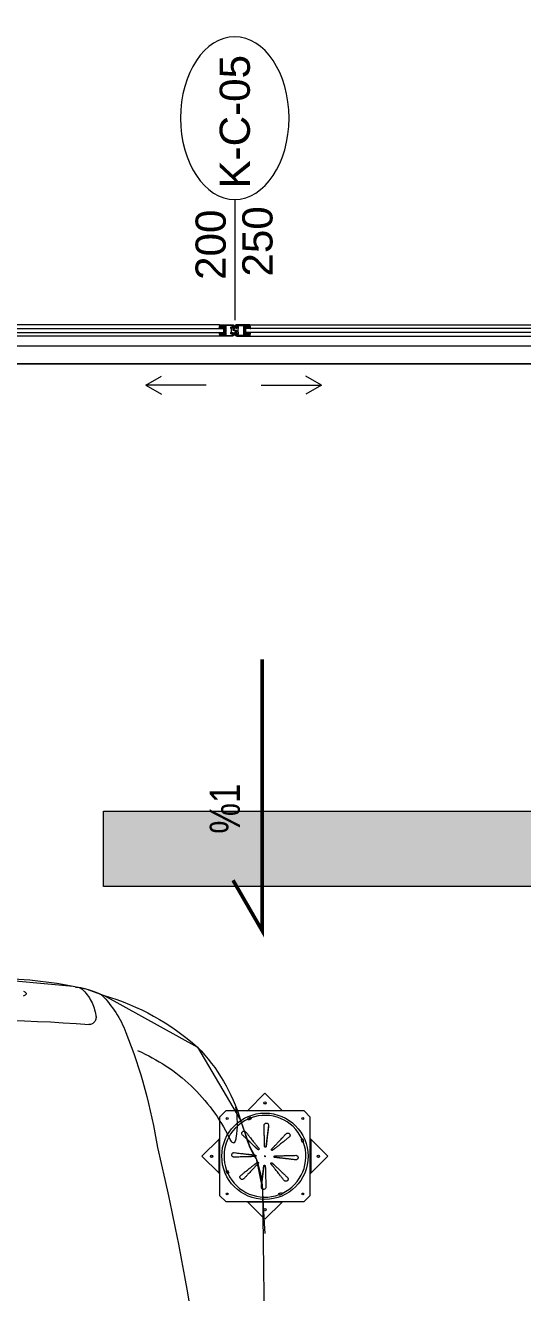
# Model space of a CAD drawing. Extents: x -1299 to 23780, y -3010 to 8106.
# Drawn here: x 20738.2 to 20902.8, y 2057.3 to 2477.2 of the extents above; entities that cross this region are included whole.
import ezdxf
from ezdxf.enums import TextEntityAlignment as Align
from ezdxf.xclip import XClip

# ---------------------------------------------------------------- set-up
doc = ezdxf.new("R2010")
doc.units = 0
doc.header["$LTSCALE"] = 25
doc.header["$MEASUREMENT"] = 0
doc.header["$XCLIPFRAME"] = 0
doc.layers.get('0').update_dxf_attribs({"color": 9, "lineweight": 9})
for name, color, linetype, lineweight in [('04', 9, 'Continuous', 9), ('06D', 9, 'Continuous', 9), ('10', 9, 'Continuous', 9), ('15', 9, 'Continuous', 9), ('21', 9, 'Continuous', 9), ('22', 8, 'Continuous', 9), ('35', 9, 'Continuous', 9), ('40B', 9, 'Continuous', 9), ('GEB-BEZUG', 9, 'Continuous', 25), ('KHZEP1$0$ESTUDIO', 9, 'Continuous', 9)]:
    doc.layers.add(name, color=color, linetype=linetype, lineweight=lineweight)
doc.styles.add('Arial', font='arial.ttf', dxfattribs={"height": 2.5})
doc.styles.add('MuuM_TEXT-STANDART', font='ARIALN.TTF')

# ---------------------------------------------------------------- blocks, each defined once
blk = doc.blocks.new('p-floor mark_01')
h = blk.add_hatch(color=0)
h.dxf.hatch_style = 1
h.paths.add_polyline_path([(400, 587.5), (200, 587.5), (200, 612.5), (400, 612.5)])
at = {"color": 0}
blk.add_lwpolyline([(400, 587.5), (200, 587.5), (200, 612.5), (400, 612.5), (400, 587.5)], close=True, dxfattribs=at)
blk = doc.blocks.new('Group-321-1')
at = {"lineweight": 0}
blk.add_lwpolyline([(384782.0711, 69367.4613), (384782.3403, 69367.353), (384782.3817, 69367.3414), (384782.4453, 69367.3332), (384782.7991, 69367.344), (384783.0363, 69367.4941), (384783.1021, 69367.5581), (384783.1403, 69367.5843), (384783.2058, 69367.6663), (384783.5053, 69368.2326)], dxfattribs=at)
for centre, radius, start, end in [((384777.1322, 69372.6032), 7.5187, 319.30457, 325.96916), ((384778.0913, 69370.7376), 5.9654, 328.91966, 335.17019), ((384781.3493, 69368.793), 1.8423, 311.3278, 323.6363), ((384782.901, 69367.8424), 0.3521, 312.8289, 329.9815), ((384784.0734, 69371.3937), 4.2739, 243.022, 247.6072), ((384782.6682, 69368.0497), 0.6058, 266.1764, 306.5902), ((384783.0862, 69367.4874), 0.0949, 118.2722, 126.8391), ((384795.1854, 69355.0563), 17.3868, 134.02483, 134.32996), ((384783.0473, 69367.5626), 0.0102, 71.2598, 124.0185), ((384783.0109, 69367.569), 0.0411, 338.6796, 359.2249), ((384783.048, 69367.5692), 0.00398, 351.8705, 50.8649), ((384783.2896, 69367.3257), 0.2986, 119.996, 129.0494), ((384782.7811, 69367.6377), 0.2809, 321.7491, 342.6581), ((384782.5995, 69367.9217), 0.6112, 289.0571, 315.6122), ((384782.7254, 69368.6988), 1.3999, 242.1358, 254.0316), ((384782.2044, 69367.4602), 0.0174, 259.2223, 293.1836), ((384782.1921, 69367.441), 0.0228, 20.9818, 45.9129), ((384782.2096, 69367.4478), 0.00393, 294.4205, 19.5081), ((384782.4333, 69367.421), 0.0243, 315.6609, 61.8912), ((384782.3323, 69367.4878), 0.1449, 285.4734, 325.2346), ((384782.3147, 69367.695), 0.3803, 288.9864, 311.3457), ((384782.3942, 69367.4364), 0.0958, 241.6486, 262.7889), ((384782.3644, 69367.3745), 0.0272, 253.3718, 283.4544), ((384782.4317, 69367.5545), 0.2189, 256.7829, 272.2195), ((384782.5977, 69368.1411), 0.8221, 259.3169, 284.18)]:
    blk.add_arc(centre, radius, start, end, dxfattribs=at)
blk = doc.blocks.new('p-audi_arac')
at = {"layer": '04', "xscale": 99.99999999999999, "yscale": 99.99999999999999, "zscale": 99.99999999999999, "rotation": 117.1763778173343}
blk.add_blockref('Group-321-1', (23745751.03, -31061967.79), dxfattribs=at)
blk = doc.blocks.new('p-audi_floor marks')
at = {"layer": '04'}
ref = blk.add_blockref('p-audi_arac', (1761.32, 392.79), dxfattribs=dict(at, xscale=-1, rotation=270))
XClip(ref).set_block_clipping_path([(442.9100702573, 108.1334019491), (425.8714363277, 108.1334019491), (407.224189628, 97.4785099758), (396.2257734519, 99.0232765292), (399.1457710822, 107.4703166514), (75.4453729086, 107.4703166514), (75.4453729086, 292.3853972147), (398.3798216949, 292.3853972147), (398.3798216949, 303.6964038125), (416.5061172131, 303.6964038125), (416.5061172131, 292.0856582628), (620.4144020041, 292.0856582628), (620.4144020041, 90.4969449982)])
at = {"layer": '06D', "color": 253}
blk.add_blockref('p-floor mark_01', (1800, 426.81), dxfattribs=at)
blk = doc.blocks.new('Einfügepunkt')
at = {"layer": 'GEB-BEZUG'}
for p, q in [((-0.7, -0.7), (0.7, 0.7)), ((-0.7, 0.7), (0.7, -0.7))]:
    blk.add_line(p, q, dxfattribs=at)
blk = doc.blocks.new('p-suzgec')
at = {"ltscale": 25}
for p, q in [((-5.91, 15.2), (-0.25, 20.86)), ((-0.25, 20.86), (5.41, 15.2)), ((-13.25, 15), (-15.25, 13)), ((-15.25, 13), (-15.25, -13)), ((12.75, 15), (-13.25, 15)), ((-6.11, 15), (-5.91, 15.2)), ((-5.91, 15.2), (5.41, 15.2)), ((-5.05, 12.9), (-4.97, 12.7)), ((-4.97, 12.7), (-4.84, 12.38)), ((5.41, 15.2), (5.61, 15)), ((14.75, 13), (12.75, 15)), ((14.75, -13), (14.75, 13)), ((-5.89, 12.32), (-5.97, 12.51)), ((-5.76, 12), (-5.89, 12.32)), ((0.95, 10.24), (0.01, 3.14)), ((-21.11, 0), (-15.45, 5.66)), ((-15.45, 5.66), (-15.25, 5.86)), ((-15.45, -5.66), (-15.45, 5.66)), ((12.07, 5.64), (12.26, 5.72)), ((12.65, 4.8), (12.45, 4.72)), ((14.75, 5.86), (14.95, 5.66)), ((14.95, 5.66), (14.95, -5.66)), ((14.95, 5.66), (20.61, 0)), ((-15.45, -5.66), (-21.11, 0)), ((-10.49, 1.2), (-3.39, 0.26)), ((-3.27, 0.25), (-3.39, 0.26)), ((-0.25, 0), (-0.5, 0)), ((-0.25, 0), (-0.25, 0.25)), ((-0.25, 0), (0, 0)), ((-0.25, 0), (-0.25, -0.25)), ((0, 3.02), (0.01, 3.14)), ((20.61, 0), (14.95, -5.66)), ((-1.45, -10.24), (-0.51, -3.14)), ((-0.5, -3.02), (-0.51, -3.14)), ((2.77, -0.25), (2.89, -0.26)), ((9.99, -1.2), (2.89, -0.26)), ((-15.25, -5.86), (-15.45, -5.66)), ((-13.15, -4.8), (-12.95, -4.72)), ((-12.95, -4.72), (-12.63, -4.59)), ((-12.57, -5.64), (-12.76, -5.72)), ((-12.25, -5.51), (-12.57, -5.64)), ((14.95, -5.66), (14.75, -5.86)), ((4.47, -12.7), (4.34, -12.38)), ((5.26, -12), (5.39, -12.32)), ((5.39, -12.32), (5.47, -12.51)), ((-15.25, -13), (-13.25, -15)), ((-13.25, -15), (12.75, -15)), ((-5.91, -15.2), (-6.11, -15)), ((5.41, -15.2), (-5.91, -15.2)), ((-0.25, -20.86), (-5.91, -15.2)), ((5.41, -15.2), (-0.25, -20.86)), ((4.55, -12.9), (4.47, -12.7)), ((5.61, -15), (5.41, -15.2)), ((12.75, -15), (14.75, -13))]:
    blk.add_line(p, q, dxfattribs=at)
for centre, radius in [((-0.25, 17.68), 0.4), ((-0.25, 17.68), 0.358), ((-0.25, 0), 14.3), ((-12.75, 12.5), 0.3), ((12.25, 12.5), 0.3), ((-17.93, 0), 0.4), ((-17.93, 0), 0.358), ((17.43, 0), 0.4), ((17.43, 0), 0.358), ((-12.75, -12.5), 0.3), ((12.25, -12.5), 0.3), ((-0.25, -17.68), 0.4), ((-0.25, -17.68), 0.358)]:
    blk.add_circle(centre, radius, dxfattribs=at)
for radius, start, end in [(13.76, 110.4176, 114.5824), (13.7, 110.4084, 114.5916), (13.55, 24.6147, 110.3853), (13.55, 114.6147, 200.3853), (13.25, 110.3378, 114.6622), (13.2, 110.3292, 114.6708), (13.55, 294.6147, 20.3853), (13.2, 20.3292, 24.6708), (13.25, 20.3378, 24.6622), (13.7, 20.4084, 24.5916), (13.76, 20.4176, 24.5824), (13.76, 200.4176, 204.5824), (13.7, 200.4084, 204.5916), (13.25, 200.3378, 204.6622), (13.2, 200.3292, 204.6708), (13.55, 204.6147, 290.3853), (13.2, 290.3292, 294.6708), (13.25, 290.3378, 294.6622), (13.7, 290.4084, 294.5916), (13.76, 290.4176, 294.5824)]:
    blk.add_arc((-0.25, 0), radius, start, end, dxfattribs=at)
for points, knots in [([(-0.55, 10.22), (-0.56, 10.32), (-0.54, 10.42), (-0.46, 10.62), (-0.4, 10.7), (-0.26, 10.84), (-0.17, 10.9), (0.02, 10.98), (0.13, 10.99), (0.33, 10.99), (0.43, 10.96), (0.62, 10.87), (0.7, 10.8), (0.83, 10.65), (0.88, 10.56), (0.95, 10.36), (0.95, 10.25), (0.94, 10.15)], [2.169268, 2.169268, 2.169268, 2.169268, 2.468107, 2.468107, 2.768207, 2.768207, 3.065525, 3.065525, 3.362844, 3.362844, 3.660162, 3.660162, 3.95748, 3.95748, 4.257581, 4.257581, 4.55635, 4.55635, 4.55635, 4.55635]), ([(-7.69, 7.01), (-7.76, 7.08), (-7.82, 7.17), (-7.91, 7.36), (-7.93, 7.46), (-7.92, 7.66), (-7.9, 7.77), (-7.82, 7.96), (-7.75, 8.04), (-7.61, 8.18), (-7.52, 8.23), (-7.32, 8.3), (-7.21, 8.31), (-7.02, 8.3), (-6.91, 8.27), (-6.73, 8.17), (-6.65, 8.1), (-6.59, 8.02)], [2.169268, 2.169268, 2.169268, 2.169268, 2.468107, 2.468107, 2.768207, 2.768207, 3.065525, 3.065525, 3.362844, 3.362844, 3.660162, 3.660162, 3.95748, 3.95748, 4.257581, 4.257581, 4.55635, 4.55635, 4.55635, 4.55635]), ([(6.76, 7.44), (6.83, 7.51), (6.92, 7.57), (7.11, 7.66), (7.21, 7.68), (7.41, 7.67), (7.52, 7.65), (7.71, 7.57), (7.79, 7.5), (7.93, 7.36), (7.98, 7.27), (8.05, 7.07), (8.06, 6.96), (8.05, 6.77), (8.02, 6.66), (7.92, 6.48), (7.85, 6.4), (7.77, 6.34)], [2.169268, 2.169268, 2.169268, 2.169268, 2.468107, 2.468107, 2.768207, 2.768207, 3.065525, 3.065525, 3.362844, 3.362844, 3.660162, 3.660162, 3.95748, 3.95748, 4.257581, 4.257581, 4.55635, 4.55635, 4.55635, 4.55635]), ([(-10.47, -0.3), (-10.57, -0.31), (-10.67, -0.29), (-10.87, -0.21), (-10.95, -0.15), (-11.09, -0.01), (-11.15, 0.08), (-11.23, 0.27), (-11.24, 0.38), (-11.24, 0.58), (-11.21, 0.68), (-11.12, 0.87), (-11.05, 0.95), (-10.9, 1.08), (-10.81, 1.13), (-10.61, 1.2), (-10.5, 1.2), (-10.4, 1.19)], [2.169268, 2.169268, 2.169268, 2.169268, 2.468107, 2.468107, 2.768207, 2.768207, 3.065525, 3.065525, 3.362844, 3.362844, 3.660162, 3.660162, 3.95748, 3.95748, 4.257581, 4.257581, 4.55635, 4.55635, 4.55635, 4.55635]), ([(-3.47, 0.39), (-3.47, 0.39), (-3.47, 0.39), (-3.47, 0.39), (-3.44, 0.39), (-3.41, 0.38), (-3.35, 0.35), (-3.33, 0.33), (-3.29, 0.28), (-3.27, 0.25), (-3.25, 0.19), (-3.25, 0.16), (-3.25, 0.1), (-3.26, 0.07), (-3.28, 0.01), (-3.3, -0.01), (-3.34, -0.06), (-3.37, -0.08), (-3.43, -0.1), (-3.46, -0.11), (-3.49, -0.11), (-3.5, -0.11), (-3.51, -0.11)], [-0.0013985, -0.0013985, -0.0013985, -0.0013985, 0, 0, 0, 0.0909291, 0.0909291, 0.1818582, 0.1818582, 0.2711248, 0.2711248, 0.3603915, 0.3603915, 0.4496581, 0.4496581, 0.5389247, 0.5389247, 0.6298538, 0.6298538, 0.7207829, 0.7207829, 0.7401198, 0.7401198, 0.7401198, 0.7401198]), ([(-2.25, 2.55), (-2.25, 2.55), (-2.25, 2.55), (-2.25, 2.55), (-2.23, 2.53), (-2.22, 2.5), (-2.2, 2.44), (-2.19, 2.4), (-2.2, 2.35), (-2.21, 2.31), (-2.24, 2.26), (-2.25, 2.23), (-2.3, 2.19), (-2.33, 2.17), (-2.38, 2.15), (-2.42, 2.15), (-2.48, 2.15), (-2.51, 2.15), (-2.57, 2.18), (-2.59, 2.19), (-2.62, 2.22), (-2.63, 2.22), (-2.63, 2.23)], [-0.0013985, -0.0013985, -0.0013985, -0.0013985, 0, 0, 0, 0.0909291, 0.0909291, 0.1818582, 0.1818582, 0.2711248, 0.2711248, 0.3603915, 0.3603915, 0.4496581, 0.4496581, 0.5389247, 0.5389247, 0.6298538, 0.6298538, 0.7207829, 0.7207829, 0.7401198, 0.7401198, 0.7401198, 0.7401198]), ([(0.14, 3.22), (0.14, 3.22), (0.14, 3.22), (0.14, 3.22), (0.14, 3.19), (0.13, 3.16), (0.1, 3.1), (0.08, 3.08), (0.03, 3.04), (0, 3.02), (-0.06, 3), (-0.09, 3), (-0.15, 3), (-0.18, 3.01), (-0.24, 3.03), (-0.26, 3.05), (-0.31, 3.09), (-0.33, 3.12), (-0.35, 3.18), (-0.36, 3.21), (-0.36, 3.24), (-0.36, 3.25), (-0.36, 3.26)], [-0.0013985, -0.0013985, -0.0013985, -0.0013985, 0, 0, 0, 0.0909291, 0.0909291, 0.1818582, 0.1818582, 0.2711248, 0.2711248, 0.3603915, 0.3603915, 0.4496581, 0.4496581, 0.5389247, 0.5389247, 0.6298538, 0.6298538, 0.7207829, 0.7207829, 0.7401198, 0.7401198, 0.7401198, 0.7401198]), ([(2.3, 2), (2.3, 2), (2.3, 2), (2.3, 2), (2.28, 1.98), (2.25, 1.97), (2.19, 1.95), (2.15, 1.94), (2.1, 1.95), (2.06, 1.96), (2.01, 1.99), (1.98, 2), (1.94, 2.05), (1.92, 2.08), (1.9, 2.13), (1.9, 2.17), (1.9, 2.23), (1.9, 2.26), (1.93, 2.32), (1.94, 2.34), (1.97, 2.37), (1.97, 2.38), (1.98, 2.38)], [-0.0013985, -0.0013985, -0.0013985, -0.0013985, 0, 0, 0, 0.0909291, 0.0909291, 0.1818582, 0.1818582, 0.2711248, 0.2711248, 0.3603915, 0.3603915, 0.4496581, 0.4496581, 0.5389247, 0.5389247, 0.6298538, 0.6298538, 0.7207829, 0.7207829, 0.7401198, 0.7401198, 0.7401198, 0.7401198]), ([(2.97, -0.39), (2.97, -0.39), (2.97, -0.39), (2.97, -0.39), (2.94, -0.39), (2.91, -0.38), (2.85, -0.35), (2.83, -0.33), (2.79, -0.28), (2.77, -0.25), (2.75, -0.19), (2.75, -0.16), (2.75, -0.1), (2.76, -0.07), (2.78, -0.01), (2.8, 0.01), (2.84, 0.06), (2.87, 0.08), (2.93, 0.1), (2.96, 0.11), (2.99, 0.11), (3, 0.11), (3.01, 0.11)], [-0.0013985, -0.0013985, -0.0013985, -0.0013985, 0, 0, 0, 0.0909291, 0.0909291, 0.1818582, 0.1818582, 0.2711248, 0.2711248, 0.3603915, 0.3603915, 0.4496581, 0.4496581, 0.5389247, 0.5389247, 0.6298538, 0.6298538, 0.7207829, 0.7207829, 0.7401198, 0.7401198, 0.7401198, 0.7401198]), ([(9.97, 0.3), (10.07, 0.31), (10.17, 0.29), (10.37, 0.21), (10.45, 0.15), (10.59, 0.01), (10.65, -0.08), (10.73, -0.27), (10.74, -0.38), (10.74, -0.58), (10.71, -0.68), (10.62, -0.87), (10.55, -0.95), (10.4, -1.08), (10.31, -1.13), (10.11, -1.2), (10, -1.2), (9.9, -1.19)], [2.169268, 2.169268, 2.169268, 2.169268, 2.468107, 2.468107, 2.768207, 2.768207, 3.065525, 3.065525, 3.362844, 3.362844, 3.660162, 3.660162, 3.95748, 3.95748, 4.257581, 4.257581, 4.55635, 4.55635, 4.55635, 4.55635]), ([(-2.8, -2), (-2.8, -2), (-2.8, -2), (-2.8, -2), (-2.78, -1.98), (-2.75, -1.97), (-2.69, -1.95), (-2.65, -1.94), (-2.6, -1.95), (-2.56, -1.96), (-2.51, -1.99), (-2.48, -2), (-2.44, -2.05), (-2.42, -2.08), (-2.4, -2.13), (-2.4, -2.17), (-2.4, -2.23), (-2.4, -2.26), (-2.43, -2.32), (-2.44, -2.34), (-2.47, -2.37), (-2.47, -2.38), (-2.48, -2.38)], [-0.0013985, -0.0013985, -0.0013985, -0.0013985, 0, 0, 0, 0.0909291, 0.0909291, 0.1818582, 0.1818582, 0.2711248, 0.2711248, 0.3603915, 0.3603915, 0.4496581, 0.4496581, 0.5389247, 0.5389247, 0.6298538, 0.6298538, 0.7207829, 0.7207829, 0.7401198, 0.7401198, 0.7401198, 0.7401198]), ([(-0.64, -3.22), (-0.64, -3.22), (-0.64, -3.22), (-0.64, -3.22), (-0.64, -3.19), (-0.63, -3.16), (-0.6, -3.1), (-0.58, -3.08), (-0.53, -3.04), (-0.5, -3.02), (-0.44, -3), (-0.41, -3), (-0.35, -3), (-0.32, -3.01), (-0.26, -3.03), (-0.24, -3.05), (-0.19, -3.09), (-0.17, -3.12), (-0.15, -3.18), (-0.14, -3.21), (-0.14, -3.24), (-0.14, -3.25), (-0.14, -3.26)], [-0.0013985, -0.0013985, -0.0013985, -0.0013985, 0, 0, 0, 0.0909291, 0.0909291, 0.1818582, 0.1818582, 0.2711248, 0.2711248, 0.3603915, 0.3603915, 0.4496581, 0.4496581, 0.5389247, 0.5389247, 0.6298538, 0.6298538, 0.7207829, 0.7207829, 0.7401198, 0.7401198, 0.7401198, 0.7401198]), ([(1.75, -2.55), (1.75, -2.55), (1.75, -2.55), (1.75, -2.55), (1.73, -2.53), (1.72, -2.5), (1.7, -2.44), (1.69, -2.4), (1.7, -2.35), (1.71, -2.31), (1.74, -2.26), (1.75, -2.23), (1.8, -2.19), (1.83, -2.17), (1.88, -2.15), (1.92, -2.15), (1.98, -2.15), (2.01, -2.15), (2.07, -2.18), (2.09, -2.19), (2.12, -2.22), (2.13, -2.22), (2.13, -2.23)], [-0.0013985, -0.0013985, -0.0013985, -0.0013985, 0, 0, 0, 0.0909291, 0.0909291, 0.1818582, 0.1818582, 0.2711248, 0.2711248, 0.3603915, 0.3603915, 0.4496581, 0.4496581, 0.5389247, 0.5389247, 0.6298538, 0.6298538, 0.7207829, 0.7207829, 0.7401198, 0.7401198, 0.7401198, 0.7401198]), ([(-7.26, -7.44), (-7.33, -7.51), (-7.42, -7.57), (-7.61, -7.66), (-7.71, -7.68), (-7.91, -7.67), (-8.02, -7.65), (-8.21, -7.57), (-8.29, -7.5), (-8.43, -7.36), (-8.48, -7.27), (-8.55, -7.07), (-8.56, -6.96), (-8.55, -6.77), (-8.52, -6.66), (-8.42, -6.48), (-8.35, -6.4), (-8.27, -6.34)], [2.169268, 2.169268, 2.169268, 2.169268, 2.468107, 2.468107, 2.768207, 2.768207, 3.065525, 3.065525, 3.362844, 3.362844, 3.660162, 3.660162, 3.95748, 3.95748, 4.257581, 4.257581, 4.55635, 4.55635, 4.55635, 4.55635]), ([(7.19, -7.01), (7.26, -7.08), (7.32, -7.17), (7.41, -7.36), (7.43, -7.46), (7.42, -7.66), (7.4, -7.77), (7.32, -7.96), (7.25, -8.04), (7.11, -8.18), (7.02, -8.23), (6.82, -8.3), (6.71, -8.31), (6.52, -8.3), (6.41, -8.27), (6.23, -8.17), (6.15, -8.1), (6.09, -8.02)], [2.169268, 2.169268, 2.169268, 2.169268, 2.468107, 2.468107, 2.768207, 2.768207, 3.065525, 3.065525, 3.362844, 3.362844, 3.660162, 3.660162, 3.95748, 3.95748, 4.257581, 4.257581, 4.55635, 4.55635, 4.55635, 4.55635]), ([(0.05, -10.22), (0.06, -10.32), (0.04, -10.42), (-0.04, -10.62), (-0.1, -10.7), (-0.24, -10.84), (-0.33, -10.9), (-0.52, -10.98), (-0.63, -10.99), (-0.83, -10.99), (-0.93, -10.96), (-1.12, -10.87), (-1.2, -10.8), (-1.33, -10.65), (-1.38, -10.56), (-1.45, -10.36), (-1.45, -10.25), (-1.44, -10.15)], [2.169268, 2.169268, 2.169268, 2.169268, 2.468107, 2.468107, 2.768207, 2.768207, 3.065525, 3.065525, 3.362844, 3.362844, 3.660162, 3.660162, 3.95748, 3.95748, 4.257581, 4.257581, 4.55635, 4.55635, 4.55635, 4.55635])]:
    blk.add_open_spline(points, degree=3, knots=knots, dxfattribs=at)
for points, weights in [([(-0.36, 3.26), (-0.41, 4.94), (-0.55, 10.22)], [1, 1.1928901223, 1.04336959175]), ([(0.94, 10.15), (0.33, 4.89), (0.14, 3.22)], [1.04357122043, 1.19470432993, 1]), ([(-2.63, 2.23), (-3.85, 3.38), (-7.69, 7.01)], [1, 1.19289012244, 1.04336959178]), ([(-6.59, 8.02), (-3.29, 3.87), (-2.25, 2.55)], [1.04357122128, 1.19470433435, 1]), ([(1.98, 2.38), (3.13, 3.6), (6.76, 7.44)], [1, 1.19289012017, 1.04336959134]), ([(7.77, 6.34), (3.62, 3.04), (2.3, 2)], [1.04357122006, 1.19470432802, 1]), ([(11.75, 5.51), (11.9, 5.58), (12.07, 5.64)], [1.02554744525, 1.0127799804, 1]), ([(12.45, 4.72), (12.29, 4.65), (12.13, 4.59)], [1, 1.0127799804, 1.02554744526]), ([(-10.4, 1.19), (-5.14, 0.58), (-3.47, 0.39)], [1.04357122072, 1.19470433147, 1]), ([(-3.51, -0.11), (-5.19, -0.16), (-10.47, -0.3)], [1, 1.19289012449, 1.04336959218]), ([(-8.27, -6.34), (-4.12, -3.04), (-2.8, -2)], [1.04357122094, 1.1947043326, 1]), ([(-2.48, -2.38), (-3.63, -3.6), (-7.26, -7.44)], [1, 1.19289012327, 1.04336959194]), ([(-1.44, -10.15), (-0.83, -4.89), (-0.64, -3.22)], [1.04357122103, 1.19470433305, 1]), ([(-0.14, -3.26), (-0.09, -4.94), (0.05, -10.22)], [1, 1.19289011339, 1.04336959002]), ([(6.09, -8.02), (2.79, -3.87), (1.75, -2.55)], [1.04357121982, 1.19470432681, 1]), ([(2.13, -2.23), (3.35, -3.38), (7.19, -7.01)], [1, 1.19289011781, 1.04336959088])]:
    blk.add_rational_spline(points, weights, degree=2, dxfattribs=at)
for points, weights, knots in [([(3.01, 0.11), (3.53, 0.12), (6.01, 0.19), (9.97, 0.3)], [4.14064799907, 3.56700040162, 2.15953650571, 1.32480586323], [27.48414514, 27.48414514, 27.48414514, 27.50397367, 27.53272487, 27.53272487, 27.53272487]), ([(9.9, -1.19), (7.92, -0.96), (4.7, -0.59), (3.27, -0.42), (2.97, -0.39)], [1.32476723726, 1.64485472039, 2.71311941379, 3.81141839734, 4.16242382948], [0.00590224, 0.00590224, 0.00590224, 0.01753913, 0.04477222, 0.05758123, 0.05758123, 0.05758123])]:
    blk.add_rational_spline(points, weights, degree=2, knots=knots, dxfattribs=at)
at = {"ltscale": 25, "xscale": 0.1, "yscale": 0.1, "zscale": 0.1}
blk.add_blockref('Einfügepunkt', (-0.25, 0), dxfattribs=at)
blk = doc.blocks.new('0_doorno')
blk.add_lwpolyline([(4.5, 0), (12.5, 0)])
blk.add_ellipse((-0.891, 0), major_axis=(-5.391, 0), ratio=0.666667)
at = {"style": 'Arial'}
blk.add_attdef('YUKSEKLIK', text='', height=2, dxfattribs=at).set_placement((5, 12.3), align=Align.TOP_LEFT)
blk.add_attdef('KAPINO', text='', height=2, dxfattribs=at).set_placement((0, 0), align=Align.MIDDLE)
blk.add_attdef('GENISLIK', text='', height=2, dxfattribs=at).set_placement((5, -3.789), align=Align.BOTTOM_LEFT)
blk = doc.blocks.new('KAPI KODLARI ÇATI KATI')
at = {"layer": '22'}
ref = blk.add_blockref('0_doorno', (20807.5, 2441.99), dxfattribs=dict(at, xscale=-5, yscale=5, zscale=5, rotation=90))
ref.add_attrib('KAPINO', 'K-C-05', dxfattribs={"layer": '0', "height": 10, "rotation": 90, "style": 'Arial'}).set_placement((20807.5, 2445.24), align=Align.MIDDLE)
ref.add_attrib('GENISLIK', '200', dxfattribs={"layer": '0', "height": 10, "rotation": 90, "style": 'Arial'}).set_placement((20807.5, 2392.83), align=Align.BOTTOM_LEFT)
ref.add_attrib('YUKSEKLIK', '250', dxfattribs={"layer": '0', "height": 10, "rotation": 90, "style": 'Arial'}).set_placement((20810, 2393.94), align=Align.TOP_LEFT)
blk = doc.blocks.new('0_arrow4')
for points in [[(-100, 0), (0, 0)], [(0, 0), (-26, 15)], [(0, 0), (-26, -15)]]:
    blk.add_lwpolyline(points)
blk = doc.blocks.new('KHZEP1', base_point=(541, 362.5))
for p, q in [((341.3, 344.2), (340.2, 337.9)), ((340.2, 337.9), (344.3, 337.9)), ((344.3, 337.9), (343.4, 344.2))]:
    blk.add_line(p, q)
at = {"linetype": 'Continuous', "flags": 128}
blk.add_lwpolyline([(344.3, 344), (344.3, 342.5), (358.8, 342.5, 0.414214), (361.8, 345.5), (361.8, 354.5), (361.3, 355), (361.8, 355.5), (361.8, 384), (361.3, 384.5), (361.8, 385), (361.8, 402.5), (360.9, 405.7, 0.344151), (360, 406.5), (359.8, 406.5), (359.8, 345.5, -0.414214), (358.8, 344.5), (348.8, 344.5), (348.8, 346.5, 0.414214), (347.8, 347.5), (337.8, 347.5), (337.8, 362.5), (335.8, 362.5), (335.8, 361.5), (318.8, 361.5), (318.8, 362.5), (316.8, 362.5), (316.8, 359.5), (321.3, 359.5), (321.8, 360), (322.3, 359.5), (335.8, 359.5), (335.8, 344), (326.8, 344), (326.8, 342.5), (340.3, 342.5), (340.3, 344), (337.8, 344), (337.8, 345.3), (346.8, 345.3), (346.8, 344)], format="xyb", close=True, dxfattribs=at)
blk.add_lwpolyline([(339, 345.3), (339, 344.2), (345.5, 344.2), (345.5, 345.3)], close=True)
at = {"layer": 'KHZEP1$0$ESTUDIO'}
blk.add_point((541, 362.5), dxfattribs=at)
blk = doc.blocks.new('p-fk-01')
at = {"layer": '10'}
for p, q in [((1.93, -8.57), (2.04, -7.79)), ((2.31, -7.79), (2.45, -8.57)), ((2.45, -8.57), (1.93, -8.57))]:
    blk.add_line(p, q, dxfattribs=at)
for points in [[(1.94, -7.81), (1.94, -8), (0.12, -8, -0.414214), (-0.25, -7.62), (-0.25, -6.5), (-0.19, -6.44), (-0.25, -6.38), (-0.25, -2.81), (-0.19, -2.75), (-0.25, -2.69), (-0.25, -0.5), (-0.15, -0.09, -0.344151), (-0.03, 0), (0, 0), (0, -7.62, 0.414214), (0.12, -7.75), (1.38, -7.75), (1.38, -7.5, -0.414214), (1.5, -7.38), (2.75, -7.38), (2.75, -5.5), (3, -5.5), (3, -5.62), (5.12, -5.62), (5.12, -5.5), (5.37, -5.5), (5.37, -5.88), (4.81, -5.88), (4.75, -5.81), (4.69, -5.88), (3, -5.88), (3, -7.81), (4.12, -7.81), (4.12, -8), (2.44, -8), (2.44, -7.81), (2.75, -7.81), (2.75, -7.65), (1.62, -7.65), (1.62, -7.81)], [(-202.12, -12.25), (-202.12, -12.5), (-206.37, -12.5, -0.414214), (-207.12, -11.75), (-207.12, -10.69), (-207.06, -10.62), (-207.12, -10.56), (-207.12, -9.31), (-207.06, -9.25), (-207.12, -9.19), (-207.12, -8.12, -0.414214), (-206.37, -7.38), (-203.97, -7.38, -1), (-203.97, -7.56), (-206.37, -7.56, 0.085164), (-206.56, -7.59), (-206.56, -7.87, -1), (-206.69, -7.87), (-206.69, -7.72, 0.63755), (-206.74, -7.69, 0.221337), (-206.94, -8.12), (-206.94, -8.62, 1), (-206.69, -8.62), (-206.69, -8.56, -1), (-206.56, -8.56), (-206.56, -8.62, 0.414214), (-206.44, -8.75), (-204.94, -8.75, -1), (-204.94, -8.87), (-205.06, -8.87, 1), (-205.06, -9), (-204.63, -9), (-204.59, -9.04), (-204.56, -9), (-204.12, -9, 1), (-204.12, -8.87), (-204.25, -8.87, -1), (-204.25, -8.75), (-202.12, -8.75), (-202.12, -9, -0.414214), (-202.25, -9.12), (-202.37, -9.12), (-202.37, -9, 0.414214), (-202.44, -8.94), (-203, -8.94), (-203, -9, -0.414214), (-203.12, -9.12), (-203.25, -9.12), (-203.25, -9, 0.414214), (-203.31, -8.94), (-203.81, -8.94, 0.414214), (-203.87, -9), (-203.87, -12.25, 0.414214), (-203.81, -12.31), (-203.31, -12.31, 0.414214), (-203.25, -12.25), (-203.25, -12.12), (-203.12, -12.12, -0.414214), (-203, -12.25), (-203, -12.31), (-202.44, -12.31, 0.414214), (-202.37, -12.25), (-202.37, -12.12), (-202.25, -12.12, -0.414214)], [(2.12, -12.25), (2.12, -12.5), (6.37, -12.5, 0.414214), (7.12, -11.75), (7.12, -10.69), (7.06, -10.62), (7.12, -10.56), (7.12, -9.31), (7.06, -9.25), (7.12, -9.19), (7.12, -8.12, 0.414214), (6.37, -7.38), (3.97, -7.38, 1), (3.97, -7.56), (6.37, -7.56, -0.085164), (6.56, -7.59), (6.56, -7.87, 1), (6.69, -7.87), (6.69, -7.72, -0.63755), (6.74, -7.69, -0.221337), (6.94, -8.12), (6.94, -8.62, -1), (6.69, -8.62), (6.69, -8.56, 1), (6.56, -8.56), (6.56, -8.62, -0.414214), (6.44, -8.75), (4.94, -8.75, 1), (4.94, -8.87), (5.06, -8.87, -1), (5.06, -9), (4.63, -9), (4.59, -9.04), (4.56, -9), (4.12, -9, -1), (4.12, -8.87), (4.25, -8.87, 1), (4.25, -8.75), (2.12, -8.75), (2.12, -9, 0.414214), (2.25, -9.12), (2.37, -9.12), (2.37, -9, -0.414214), (2.44, -8.94), (3, -8.94), (3, -9, 0.414214), (3.12, -9.12), (3.25, -9.12), (3.25, -9, -0.414214), (3.31, -8.94), (3.81, -8.94, -0.414214), (3.87, -9), (3.87, -12.25, -0.414214), (3.81, -12.31), (3.31, -12.31, -0.414214), (3.25, -12.25), (3.25, -12.12), (3.12, -12.12, 0.414214), (3, -12.25), (3, -12.31), (2.44, -12.31, -0.414214), (2.37, -12.25), (2.37, -12.12), (2.25, -12.12, 0.414214)], [(-206.78, -12.14, -0.196262), (-206.94, -11.75), (-206.94, -9.06, -0.414214), (-206.81, -8.94), (-206.69, -8.94, -0.414214), (-206.56, -9.06), (-206.56, -9.37), (-206.37, -9.37), (-206.37, -9.06, -0.414214), (-206.25, -8.94), (-205.37, -8.94, -0.414214), (-205.31, -9), (-205.31, -9.12, 0.414214), (-205.25, -9.19), (-204.19, -9.19, -0.414214), (-204.06, -9.31), (-204.06, -12.19, -0.414214), (-204.19, -12.31), (-206.25, -12.31, -0.414214), (-206.37, -12.19), (-206.37, -11.87), (-206.56, -11.87), (-206.56, -12.06, -0.671875)], [(-202.29, -12.37, -0.414214), (-202.31, -12.35), (-202.31, -12.25), (-202.44, -12.25), (-202.44, -12.37), (-202.75, -12.25), (-203.5, -12.25), (-203.81, -11.94), (-203.81, -11.75), (-203.87, -11.69), (-203.81, -11.62), (-203.81, -11.56), (-203.87, -11.5), (-203.81, -11.44), (-203.81, -11.37), (-203.87, -11.31), (-203.81, -11.25), (-203.81, -11.19), (-203.87, -11.12), (-203.81, -11.06), (-203.81, -10.79, -0.377964), (-203.81, -10.46), (-203.81, -9.94), (-203.87, -9.87), (-203.81, -9.81), (-203.81, -9.31), (-203.5, -9), (-202.75, -9), (-202.44, -8.87), (-202.44, -9), (-202.31, -9), (-202.31, -8.9, -0.414214), (-202.29, -8.87), (-202.26, -8.87, -0.339454), (-202.08, -9.01), (-201.81, -9.89, -1), (-201.98, -9.94), (-201.99, -9.89, 0.330788), (-202.35, -9.62), (-202.56, -9.62), (-202.8, -9.86, -1), (-202.87, -9.78), (-202.72, -9.62), (-203.06, -9.62), (-203.3, -9.86, -1), (-203.37, -9.78), (-203.22, -9.62), (-203.62, -9.62), (-203.62, -10.46, 0.377964), (-203.62, -10.79), (-203.62, -11.62), (-203.22, -11.62), (-203.37, -11.47, -1), (-203.3, -11.39), (-203.06, -11.62), (-202.72, -11.62), (-202.87, -11.47, -1), (-202.8, -11.39), (-202.56, -11.62), (-202.35, -11.62, 0.330788), (-201.99, -11.36), (-201.98, -11.31, -1), (-201.81, -11.36), (-202.08, -12.24, -0.339454), (-202.26, -12.37)], [(-104.84, -8.87, -0.414214), (-104.81, -8.9), (-104.81, -9), (-104.69, -9), (-104.69, -8.87), (-104.37, -9), (-103.62, -9), (-103.31, -9.31), (-103.31, -9.5), (-103.25, -9.56), (-103.31, -9.62), (-103.31, -9.69), (-103.25, -9.75), (-103.31, -9.81), (-103.31, -9.87), (-103.25, -9.94), (-103.31, -10), (-103.31, -10.06), (-103.25, -10.12), (-103.31, -10.19), (-103.31, -10.46, -0.377964), (-103.31, -10.79), (-103.31, -11.31), (-103.25, -11.37), (-103.31, -11.44), (-103.31, -11.94), (-103.62, -12.25), (-104.37, -12.25), (-104.69, -12.37), (-104.69, -12.25), (-104.81, -12.25), (-104.81, -12.35, -0.414214), (-104.84, -12.37), (-104.87, -12.37, -0.339454), (-105.05, -12.24), (-105.31, -11.36, -1), (-105.14, -11.31), (-105.13, -11.36, 0.330788), (-104.77, -11.62), (-104.56, -11.62), (-104.33, -11.39, -1), (-104.25, -11.47), (-104.41, -11.62), (-104.06, -11.62), (-103.83, -11.39, -1), (-103.75, -11.47), (-103.91, -11.62), (-103.5, -11.62), (-103.5, -10.79, 0.377964), (-103.5, -10.46), (-103.5, -9.62), (-103.91, -9.62), (-103.75, -9.78, -1), (-103.83, -9.86), (-104.06, -9.62), (-104.41, -9.62), (-104.25, -9.78, -1), (-104.33, -9.86), (-104.56, -9.62), (-104.77, -9.62, 0.330788), (-105.13, -9.89), (-105.14, -9.94, -1), (-105.31, -9.89), (-105.05, -9.01, -0.339454), (-104.87, -8.87)], [(-103.31, -12.31), (-103.81, -12.31, -0.414214), (-103.87, -12.25), (-103.87, -12.12), (-104, -12.12, 0.414214), (-104.12, -12.25), (-104.12, -12.31), (-104.69, -12.31, -0.414214), (-104.75, -12.25), (-104.75, -12.12), (-104.87, -12.12, 0.414214), (-105, -12.25), (-105, -12.5), (-100.74, -12.5, 0.365977), (-100, -11.87), (-100.5, -11.87), (-100.5, -11.53, 0.414214), (-100.56, -11.47), (-100.62, -11.47, 0.414214), (-100.69, -11.53), (-100.69, -11.69), (-101.06, -11.69), (-101.06, -11.31, 0.414214), (-101.12, -11.25), (-101.19, -11.25, 0.414214), (-101.25, -11.31), (-101.25, -11.49), (-101.21, -11.53), (-101.25, -11.57), (-101.25, -11.75, 0.414214), (-101.12, -11.87), (-100.75, -11.87, -0.414214), (-100.69, -11.94, 0.414214), (-100.56, -12.06), (-100.51, -12.06, -0.760399), (-100.48, -12.18, -0.136106), (-100.74, -12.25), (-102.81, -12.25, -0.414214), (-102.94, -12.12), (-102.94, -9.12, -0.414214), (-102.81, -9), (-100.74, -9, -0.136106), (-100.48, -9.07, -0.760399), (-100.51, -9.19), (-100.56, -9.19, 0.414214), (-100.69, -9.31, -0.414214), (-100.75, -9.37), (-101.12, -9.37, 0.414214), (-101.25, -9.5), (-101.25, -9.94, 0.414214), (-101.19, -10), (-101.12, -10, 0.414214), (-101.06, -9.94), (-101.06, -9.56), (-100.69, -9.56), (-100.69, -9.72, 0.414214), (-100.62, -9.78), (-100.56, -9.78, 0.414214), (-100.5, -9.72), (-100.5, -9.37), (-100, -9.37, 0.365977), (-100.74, -8.75), (-105, -8.75), (-105, -9, 0.414214), (-104.87, -9.12), (-104.75, -9.12), (-104.75, -9, -0.414214), (-104.69, -8.94), (-104.12, -8.94), (-104.12, -9, 0.414214), (-104, -9.12), (-103.87, -9.12), (-103.87, -9, -0.414214), (-103.81, -8.94), (-103.31, -8.94, -0.414214), (-103.25, -9), (-103.25, -12.25, -0.414214)], [(-96.69, -12.31), (-96.19, -12.31, 0.414214), (-96.12, -12.25), (-96.12, -12.12), (-96, -12.12, -0.414214), (-95.87, -12.25), (-95.87, -12.31), (-95.31, -12.31, 0.414214), (-95.25, -12.25), (-95.25, -12.12), (-95.12, -12.12, -0.414214), (-95, -12.25), (-95, -12.5), (-99.26, -12.5, -0.365977), (-100, -11.87), (-99.5, -11.87), (-99.5, -11.53, -0.414214), (-99.44, -11.47), (-99.37, -11.47, -0.414214), (-99.31, -11.53), (-99.31, -11.69), (-98.94, -11.69), (-98.94, -11.31, -0.414214), (-98.87, -11.25), (-98.81, -11.25, -0.414214), (-98.75, -11.31), (-98.75, -11.49), (-98.79, -11.53), (-98.75, -11.57), (-98.75, -11.75, -0.414214), (-98.87, -11.87), (-99.25, -11.87, 0.414214), (-99.31, -11.94, -0.414214), (-99.44, -12.06), (-99.49, -12.06, 0.760399), (-99.52, -12.18, 0.136106), (-99.26, -12.25), (-97.19, -12.25, 0.414214), (-97.06, -12.12), (-97.06, -9.12, 0.414214), (-97.19, -9), (-99.26, -9, 0.136106), (-99.52, -9.07, 0.760399), (-99.49, -9.19), (-99.44, -9.19, -0.414214), (-99.31, -9.31, 0.414214), (-99.25, -9.37), (-98.87, -9.37, -0.414214), (-98.75, -9.5), (-98.75, -9.94, -0.414214), (-98.81, -10), (-98.87, -10, -0.414214), (-98.94, -9.94), (-98.94, -9.56), (-99.31, -9.56), (-99.31, -9.72, -0.414214), (-99.37, -9.78), (-99.44, -9.78, -0.414214), (-99.5, -9.72), (-99.5, -9.37), (-100, -9.37, -0.365977), (-99.26, -8.75), (-95, -8.75), (-95, -9, -0.414214), (-95.12, -9.12), (-95.25, -9.12), (-95.25, -9, 0.414214), (-95.31, -8.94), (-95.87, -8.94), (-95.87, -9, -0.414214), (-96, -9.12), (-96.12, -9.12), (-96.12, -9, 0.414214), (-96.19, -8.94), (-96.69, -8.94, 0.414214), (-96.75, -9), (-96.75, -12.25, 0.414214)], [(-95.16, -12.37, -0.414214), (-95.19, -12.35), (-95.19, -12.25), (-95.31, -12.25), (-95.31, -12.37), (-95.62, -12.25), (-96.37, -12.25), (-96.69, -11.94), (-96.69, -11.75), (-96.75, -11.69), (-96.69, -11.62), (-96.69, -11.56), (-96.75, -11.5), (-96.69, -11.44), (-96.69, -11.37), (-96.75, -11.31), (-96.69, -11.25), (-96.69, -11.19), (-96.75, -11.12), (-96.69, -11.06), (-96.69, -10.79, -0.377964), (-96.69, -10.46), (-96.69, -9.94), (-96.75, -9.87), (-96.69, -9.81), (-96.69, -9.31), (-96.37, -9), (-95.62, -9), (-95.31, -8.87), (-95.31, -9), (-95.19, -9), (-95.19, -8.9, -0.414214), (-95.16, -8.87), (-95.13, -8.87, -0.339454), (-94.95, -9.01), (-94.69, -9.89, -1), (-94.86, -9.94), (-94.87, -9.89, 0.330788), (-95.23, -9.62), (-95.44, -9.62), (-95.67, -9.86, -1), (-95.75, -9.78), (-95.59, -9.62), (-95.94, -9.62), (-96.17, -9.86, -1), (-96.25, -9.78), (-96.09, -9.62), (-96.5, -9.62), (-96.5, -10.46, 0.377964), (-96.5, -10.79), (-96.5, -11.62), (-96.09, -11.62), (-96.25, -11.47, -1), (-96.17, -11.39), (-95.94, -11.62), (-95.59, -11.62), (-95.75, -11.47, -1), (-95.67, -11.39), (-95.44, -11.62), (-95.23, -11.62, 0.330788), (-94.87, -11.36), (-94.86, -11.31, -1), (-94.69, -11.36), (-94.95, -12.24, -0.339454), (-95.13, -12.37)], [(2.29, -8.87, -0.414214), (2.31, -8.9), (2.31, -9), (2.44, -9), (2.44, -8.87), (2.75, -9), (3.5, -9), (3.81, -9.31), (3.81, -9.5), (3.87, -9.56), (3.81, -9.62), (3.81, -9.69), (3.87, -9.75), (3.81, -9.81), (3.81, -9.87), (3.87, -9.94), (3.81, -10), (3.81, -10.06), (3.87, -10.12), (3.81, -10.19), (3.81, -10.46, -0.377964), (3.81, -10.79), (3.81, -11.31), (3.87, -11.37), (3.81, -11.44), (3.81, -11.94), (3.5, -12.25), (2.75, -12.25), (2.44, -12.37), (2.44, -12.25), (2.31, -12.25), (2.31, -12.35, -0.414214), (2.29, -12.37), (2.26, -12.37, -0.339454), (2.08, -12.24), (1.81, -11.36, -1), (1.98, -11.31), (1.99, -11.36, 0.330788), (2.35, -11.62), (2.56, -11.62), (2.8, -11.39, -1), (2.87, -11.47), (2.72, -11.62), (3.06, -11.62), (3.3, -11.39, -1), (3.37, -11.47), (3.22, -11.62), (3.62, -11.62), (3.62, -10.79, 0.377964), (3.62, -10.46), (3.62, -9.62), (3.22, -9.62), (3.37, -9.78, -1), (3.3, -9.86), (3.06, -9.62), (2.72, -9.62), (2.87, -9.78, -1), (2.8, -9.86), (2.56, -9.62), (2.35, -9.62, 0.330788), (1.99, -9.89), (1.98, -9.94, -1), (1.81, -9.89), (2.08, -9.01, -0.339454), (2.26, -8.87)], [(6.78, -12.14, 0.196262), (6.94, -11.75), (6.94, -9.06, 0.414214), (6.81, -8.94), (6.69, -8.94, 0.414214), (6.56, -9.06), (6.56, -9.37), (6.37, -9.37), (6.37, -9.06, 0.414214), (6.25, -8.94), (5.37, -8.94, 0.414214), (5.31, -9), (5.31, -9.12, -0.414214), (5.25, -9.19), (4.19, -9.19, 0.414214), (4.06, -9.31), (4.06, -12.19, 0.414214), (4.19, -12.31), (6.25, -12.31, 0.414214), (6.37, -12.19), (6.37, -11.87), (6.56, -11.87), (6.56, -12.06, 0.671875)]]:
    blk.add_lwpolyline(points, format="xyb", close=True, dxfattribs=at)
for points in [[(2.6, -7.65), (2.6, -7.79), (1.78, -7.79), (1.78, -7.65)], [(-203.56, -9.31), (-203.56, -9.44), (-203.19, -9.44), (-203.19, -9.19), (-203.44, -9.19)], [(-203.44, -12.06), (-203.56, -11.94), (-203.56, -11.81), (-203.19, -11.81), (-203.19, -12.06)], [(-203.03, -9.44), (-202.66, -9.44), (-202.66, -9.19), (-203.03, -9.19)], [(-202.66, -11.81), (-203.03, -11.81), (-203.03, -12.06), (-202.66, -12.06)], [(-202.5, -9.44), (-202.12, -9.44), (-202.19, -9.19), (-202.5, -9.19)], [(-202.12, -11.81), (-202.5, -11.81), (-202.5, -12.06), (-202.19, -12.06)], [(-105, -9.44), (-104.62, -9.44), (-104.62, -9.19), (-104.93, -9.19)], [(-104.62, -11.81), (-105, -11.81), (-104.93, -12.06), (-104.62, -12.06)], [(-104.47, -9.44), (-104.09, -9.44), (-104.09, -9.19), (-104.47, -9.19)], [(-104.09, -11.81), (-104.47, -11.81), (-104.47, -12.06), (-104.09, -12.06)], [(-103.69, -9.19), (-103.56, -9.31), (-103.56, -9.44), (-103.94, -9.44), (-103.94, -9.19)], [(-103.56, -11.94), (-103.56, -11.81), (-103.94, -11.81), (-103.94, -12.06), (-103.69, -12.06)], [(-99.79, -10.54), (-99.72, -10.51), (-99.61, -10.47), (-99.54, -10.41), (-99.51, -10.36), (-99.52, -10.3), (-100.09, -9.86), (-100.09, -9.41), (-100.47, -9.41), (-100.47, -9.86), (-100.72, -9.86), (-100.72, -9.63), (-100.75, -9.62), (-100.8, -9.63), (-101.04, -9.88), (-101.04, -11.44), (-100.8, -11.68), (-100.75, -11.69), (-100.72, -11.68), (-100.72, -11.46), (-100.47, -11.46), (-100.47, -11.84), (-100.09, -11.84), (-100.04, -11.56), (-100.04, -11.37), (-100.21, -11.33), (-100.39, -11.26), (-100.47, -11.21), (-100.57, -11.1), (-100.65, -10.98), (-100.66, -10.89), (-100.65, -10.77), (-100.61, -10.7), (-100.54, -10.67), (-100.19, -10.64), (-99.93, -10.58)], [(-100.21, -10.71), (-100.28, -10.74), (-100.39, -10.78), (-100.46, -10.84), (-100.49, -10.89), (-100.48, -10.95), (-99.91, -11.39), (-99.91, -11.84), (-99.53, -11.84), (-99.53, -11.39), (-99.28, -11.39), (-99.28, -11.62), (-99.25, -11.63), (-99.2, -11.62), (-98.96, -11.37), (-98.96, -9.81), (-99.2, -9.57), (-99.25, -9.56), (-99.28, -9.57), (-99.28, -9.79), (-99.53, -9.79), (-99.53, -9.41), (-99.91, -9.41), (-99.96, -9.69), (-99.96, -9.88), (-99.79, -9.92), (-99.61, -9.99), (-99.53, -10.04), (-99.43, -10.15), (-99.35, -10.27), (-99.34, -10.36), (-99.35, -10.48), (-99.39, -10.55), (-99.46, -10.58), (-99.81, -10.61), (-100.07, -10.67)], [(-96.44, -9.31), (-96.44, -9.44), (-96.06, -9.44), (-96.06, -9.19), (-96.31, -9.19)], [(-96.31, -12.06), (-96.44, -11.94), (-96.44, -11.81), (-96.06, -11.81), (-96.06, -12.06)], [(-95.91, -9.44), (-95.53, -9.44), (-95.53, -9.19), (-95.91, -9.19)], [(-95.53, -11.81), (-95.91, -11.81), (-95.91, -12.06), (-95.53, -12.06)], [(-95.37, -9.44), (-95, -9.44), (-95.07, -9.19), (-95.37, -9.19)], [(-95, -11.81), (-95.37, -11.81), (-95.37, -12.06), (-95.07, -12.06)], [(2.12, -9.44), (2.5, -9.44), (2.5, -9.19), (2.19, -9.19)], [(2.5, -11.81), (2.12, -11.81), (2.19, -12.06), (2.5, -12.06)], [(2.66, -9.44), (3.03, -9.44), (3.03, -9.19), (2.66, -9.19)], [(3.03, -11.81), (2.66, -11.81), (2.66, -12.06), (3.03, -12.06)], [(3.44, -9.19), (3.56, -9.31), (3.56, -9.44), (3.19, -9.44), (3.19, -9.19)], [(3.56, -11.94), (3.56, -11.81), (3.19, -11.81), (3.19, -12.06), (3.44, -12.06)]]:
    blk.add_lwpolyline(points, close=True, dxfattribs=at)
at = {"layer": '15'}
for p, q in [((-203.48, -9.98), (-103.62, -9.98)), ((-203.48, -11.23), (-103.62, -11.23)), ((-105, -8.75), (-202.12, -8.75)), ((-105, -12.5), (-202.12, -12.5)), ((-103.62, -9.98), (-103.62, -11.23)), ((-96.38, -9.98), (-96.38, -11.23)), ((3.48, -9.98), (-96.38, -9.98)), ((3.48, -11.23), (-96.38, -11.23)), ((-95, -8.75), (2.12, -8.75)), ((-95, -12.5), (2.12, -12.5)), ((3.48, -9.98), (3.48, -11.23))]:
    blk.add_line(p, q, dxfattribs=at)
at = {"layer": '10', "xscale": 0.125, "yscale": 0.125, "zscale": 0.125}
blk.add_blockref('KHZEP1', (-177.34, -5.5), dxfattribs=at)
blk = doc.blocks.new('k-p-02')
at = {"xscale": -1, "rotation": 180}
blk.add_blockref('p-fk-01', (-210, -4.86), dxfattribs=at)
at = {"layer": '21', "extrusion": (0, 0, -1)}
ref = blk.add_blockref('0_arrow4', (339.44, -12.4), dxfattribs=dict(at, xscale=-0.2, yscale=0.2, zscale=-0.2, rotation=180))
XClip(ref).set_block_clipping_path([(-1913.3294656977, -198.2918578712), (1472.6567153066, 241.4506341641)])
ref = blk.add_blockref('0_arrow4', (281.27, -12.4), dxfattribs=dict(at, xscale=0.2, yscale=0.2, zscale=-0.2, rotation=180))
XClip(ref).set_block_clipping_path([(-1913.3294656977, -198.2918578712), (1472.6567153066, 241.4506341641)])
blk = doc.blocks.new('ÇATI KATI PLANI')
at = {"layer": '40B'}
for points in [[(19790, 2617.5), (20097.5, 2617.5), (20105, 2617.5), (20105, 2825), (21877.5, 2825), (21877.5, 2365), (19797.5, 2365), (19790, 2365), (19790, 2617.5)], [(19790, 2365), (19790, 1840), (20467.48, 1840), (20467.5, 325), (21852.5, 325), (21852.5, 2365)]]:
    blk.add_lwpolyline(points, close=True, dxfattribs=at)
blk.add_blockref('k-p-02', (21117.5, 2370.33))

msp = doc.modelspace()

# ---------------------------------------------------------------- linework, layer by layer
at = {"layer": '21', "const_width": 1.2}
msp.add_lwpolyline([(20816.61, 2267.14), (20816.61, 2177.14), (20806.93, 2193.91)], dxfattribs=at)
at = {"layer": '35'}
for points in [[(19799.5, 2371), (21815.5, 2371), (21815.5, 2447), (21889.5, 2447), (21889.5, 2553), (21865.5, 2553), (21865.5, 2743), (21815.5, 2743), (21815.5, 2803), (20189.5, 2803)], [(20497.5, 2365), (21117.5, 2364.94), (21117.5, 2348), (21122.5, 2348), (21122.5, 2350), (21192.5, 2350), (21192.5, 2348), (21197.5, 2348), (21197.5, 2365), (21817.5, 2365), (21817.5, 2365), (21822.5, 2365), (21822.5, 2365), (21832.5, 2365), (21832.5, 2268.97), (21845.75, 2268.98), (21846, 2268.98), (21846, 2089.15), (21832.5, 2089.15), (21832.5, 1014), (22607.5, 1014), (22607.5, 335)]]:
    msp.add_lwpolyline(points, dxfattribs=at)

# ---------------------------------------------------------------- block references
msp.add_blockref('ÇATI KATI PLANI', (0, 0))
at = {"layer": '04', "color": 252}
msp.add_blockref('p-audi_floor marks', (18764, 1177.5), dxfattribs=at)
at = {"layer": '06D'}
msp.add_blockref('p-suzgec', (20817.75, 2102.48), dxfattribs=at)
at = {"layer": '22'}
msp.add_blockref('KAPI KODLARI ÇATI KATI', (0, 0), dxfattribs=at)

# ---------------------------------------------------------------- texts
at = {"layer": '21', "insert": (20799.19, 2209.34), "char_height": 10, "width": 119.8316, "attachment_point": 1, "rotation": 90, "style": 'MuuM_TEXT-STANDART'}
msp.add_mtext('%1', dxfattribs=at)

doc.saveas('drawing.dxf')
